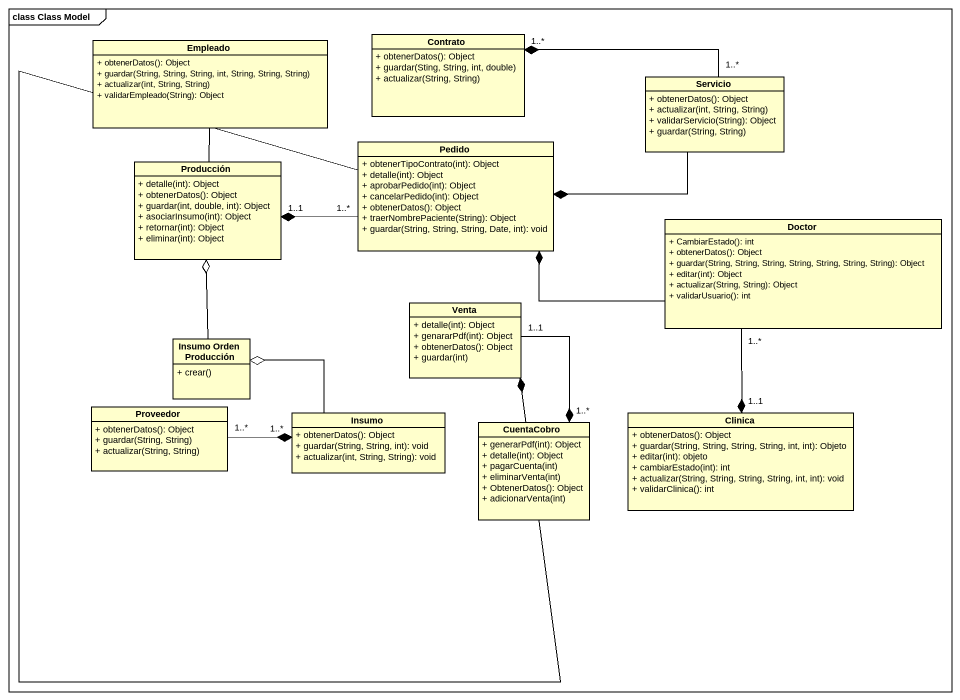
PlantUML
@startuml
mainframe class Class Model
hide circle
hide empty members
skinparam classAttributeIconSize 0
class Empleado {
  + obtenerDatos(): Object
  + guardar(String, String, String, int, String, String, String)
  + actualizar(int, String, String)
  + validarEmpleado(String): Object
}
class Contrato {
  + obtenerDatos(): Object
  + guardar(Sting, String, int, double)
  + actualizar(String, String)
}
class Servicio {
  + obtenerDatos(): Object
  + actualizar(int, String, String)
  + validarServicio(String): Object
  + guardar(String, String)
}
class Producción {
  + detalle(int): Object
  + obtenerDatos(): Object
  + guardar(int, double, int): Object
  + asociarInsumo(int): Object
  + retornar(int): Object
  + eliminar(int): Object
}
class Pedido {
  + obtenerTipoContrato(int): Object
  + detalle(int): Object
  + aprobarPedido(int): Object
  + cancelarPedido(int): Object
  + obtenerDatos(): Object
  + traerNombrePaciente(String): Object
  + guardar(String, String, String, Date, int): void
}
class Doctor {
  + CambiarEstado(): int
  + obtenerDatos(): Object
  + guardar(String, String, String, String, String, String, String): Object
  + editar(int): Object
  + actualizar(String, String): Object
  + validarUsuario(): int
}
class Venta {
  + detalle(int): Object
  + genararPdf(int): Object
  + obtenerDatos(): Object
  + guardar(int)
}
class "Insumo Orden Producción" as Insumo_Orden_Producción {
  + crear()
}
class Proveedor {
  + obtenerDatos(): Object
  + guardar(String, String)
  + actualizar(String, String)
}
class Insumo {
  + obtenerDatos(): Object
  + guardar(String, String, int): void
  + actualizar(int, String, String): void
}
class CuentaCobro {
  + generarPdf(int): Object
  + detalle(int): Object
  + pagarCuenta(int)
  + eliminarVenta(int)
  + ObtenerDatos(): Object
  + adicionarVenta(int)
}
class Clinica {
  + obtenerDatos(): Object
  + guardar(String, String, String, String, int, int): Objeto
  + editar(int): objeto
  + cambiarEstado(int): int
  + actualizar(String, String, String, String, int, int): void
  + validarClinica(): int
}
Empleado -- Producción
Servicio "1..*" -left-* "1..*" Contrato
Servicio -left-* Pedido
Pedido "1..*" -left-* "1..1" Producción
Pedido --* Venta
Doctor -left-* Pedido
Doctor "1..*" --* "1..1" Clinica
Venta "1..1" --* "1..*" CuentaCobro
Insumo_Orden_Producción -up-o Producción
Proveedor "1..*" -right-* "1..*" Insumo
Insumo -left-o Insumo_Orden_Producción
@enduml
